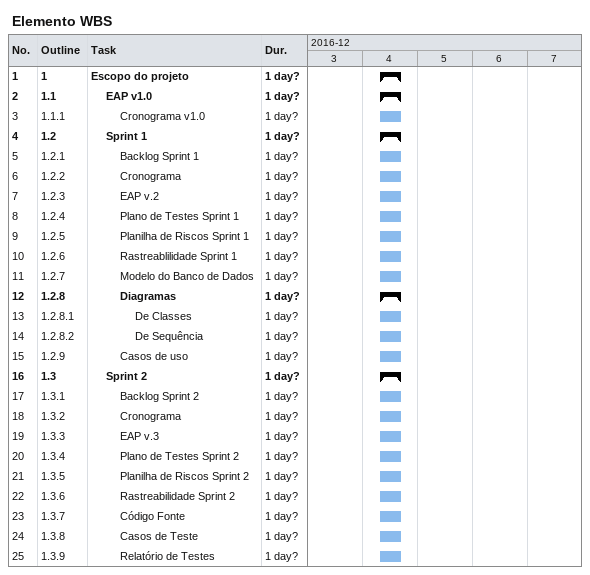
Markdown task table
Elemento WBS

| ID | WBS | Task | Duration | Start | Finish |
|---|---|---|---|---|---|
| 1 | 1 | **Escopo do projeto** | 1d? | 2016-12-04 | 2016-12-04 |
| 2 | 1.1 | **EAP v1.0** | 1d? | 2016-12-04 | 2016-12-04 |
| 3 | 1.1.1 | Cronograma v1.0 | 1d? | 2016-12-04 | 2016-12-04 |
| 4 | 1.2 | **Sprint 1** | 1d? | 2016-12-04 | 2016-12-04 |
| 5 | 1.2.1 | Backlog Sprint 1 | 1d? | 2016-12-04 | 2016-12-04 |
| 6 | 1.2.2 | Cronograma | 1d? | 2016-12-04 | 2016-12-04 |
| 7 | 1.2.3 | EAP v.2 | 1d? | 2016-12-04 | 2016-12-04 |
| 8 | 1.2.4 | Plano de Testes Sprint 1 | 1d? | 2016-12-04 | 2016-12-04 |
| 9 | 1.2.5 | Planilha de Riscos Sprint 1 | 1d? | 2016-12-04 | 2016-12-04 |
| 10 | 1.2.6 | Rastreablilidade Sprint 1 | 1d? | 2016-12-04 | 2016-12-04 |
| 11 | 1.2.7 | Modelo do Banco de Dados | 1d? | 2016-12-04 | 2016-12-04 |
| 12 | 1.2.8 | **Diagramas** | 1d? | 2016-12-04 | 2016-12-04 |
| 13 | 1.2.8.1 | De Classes | 1d? | 2016-12-04 | 2016-12-04 |
| 14 | 1.2.8.2 | De Sequência | 1d? | 2016-12-04 | 2016-12-04 |
| 15 | 1.2.9 | Casos de uso | 1d? | 2016-12-04 | 2016-12-04 |
| 16 | 1.3 | **Sprint 2** | 1d? | 2016-12-04 | 2016-12-04 |
| 17 | 1.3.1 | Backlog Sprint 2 | 1d? | 2016-12-04 | 2016-12-04 |
| 18 | 1.3.2 | Cronograma | 1d? | 2016-12-04 | 2016-12-04 |
| 19 | 1.3.3 | EAP v.3 | 1d? | 2016-12-04 | 2016-12-04 |
| 20 | 1.3.4 | Plano de Testes Sprint 2 | 1d? | 2016-12-04 | 2016-12-04 |
| 21 | 1.3.5 | Planilha de Riscos Sprint 2 | 1d? | 2016-12-04 | 2016-12-04 |
| 22 | 1.3.6 | Rastreabilidade Sprint 2 | 1d? | 2016-12-04 | 2016-12-04 |
| 23 | 1.3.7 | Código Fonte | 1d? | 2016-12-04 | 2016-12-04 |
| 24 | 1.3.8 | Casos de Teste | 1d? | 2016-12-04 | 2016-12-04 |
| 25 | 1.3.9 | Relatório de Testes | 1d? | 2016-12-04 | 2016-12-04 |
